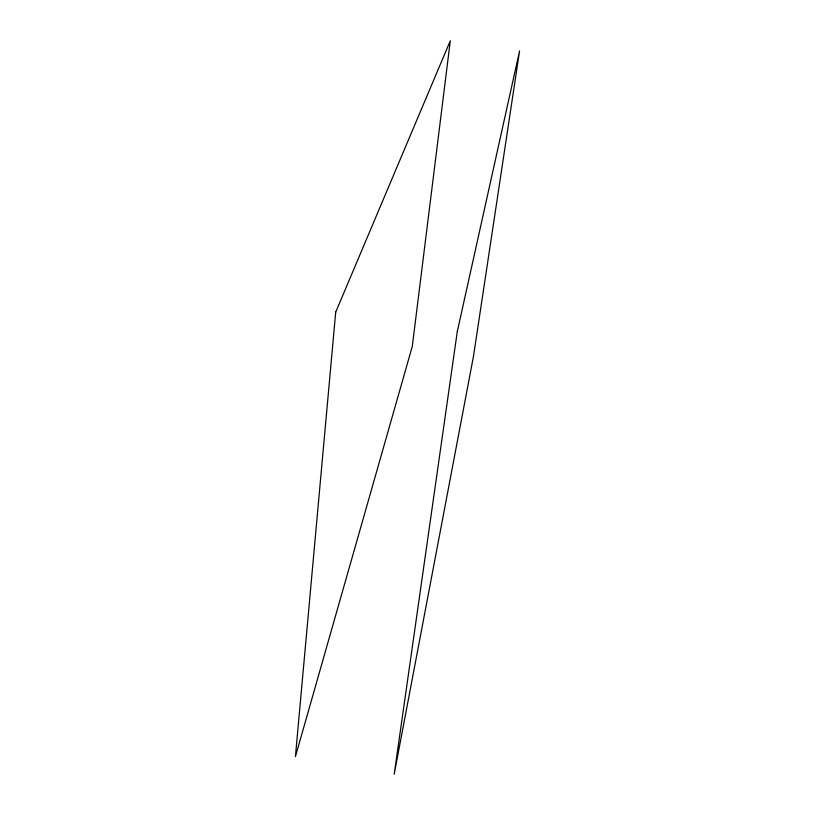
<?xml version="1.0" encoding="UTF-8"?>
<svg xmlns="http://www.w3.org/2000/svg" width="815" height="815" viewBox="0 0 815 815"><rect width="100%" height="100%" fill="white"/><g stroke="black" fill="none" stroke-linecap="round" stroke-linejoin="round"><path stroke-width="1.22" d="M335.709 312.145L295.417 756.636L412.288 346.416L450.308 40.75L335.709 312.145M457.307 331.471L394.185 774.25L473.495 356.206L519.583 50.907L457.307 331.471"/></g></svg>
